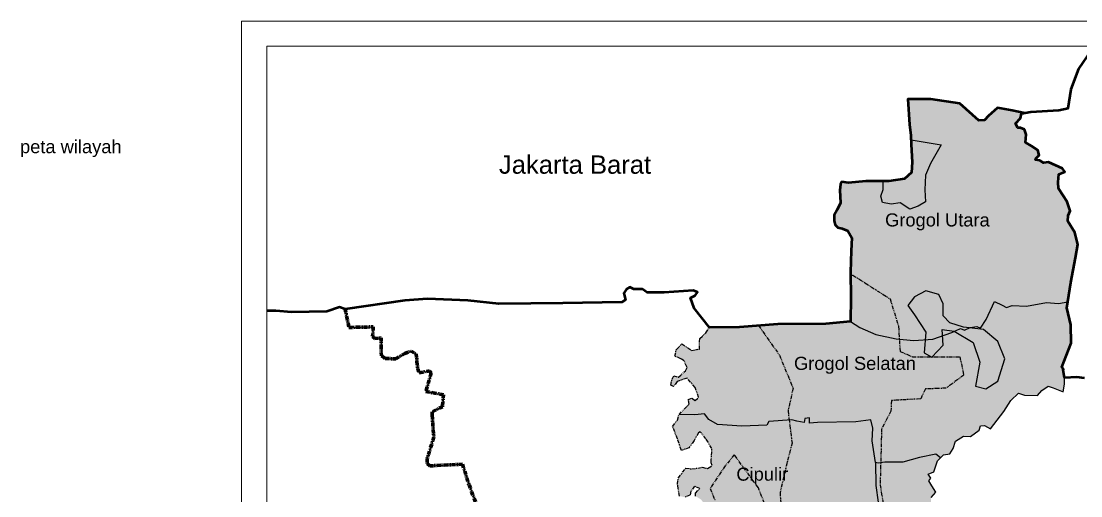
# Model space of a CAD drawing. Header units: millimetres. Extents: x 1190 to 1865, y 1371 to 1788.
# Drawn here: x 1233.2 to 1416, y 1705.8 to 1787.6 of the extents above; entities that cross this region are included whole.
import ezdxf

# ---------------------------------------------------------------- set-up
doc = ezdxf.new("R2010")
doc.units = ezdxf.units.MM
doc.header["$MEASUREMENT"] = 0
doc.linetypes.add('ACAD_ISO14W100', pattern=[24, 12, -3, 0, -3, 0, -3, 0, -3])
doc.linetypes.add('PHANTOM2', pattern=[1.25, 0.625, -0.125, 0.125, -0.125, 0.125, -0.125])
for name, color, linetype in [('Batas Desa', 7, 'ACAD_ISO14W100'), ('Batas Wilayah', 7, 'PHANTOM2'), ('Bbatas Provinsi', 7, 'PHANTOM2')]:
    doc.layers.add(name, color=color, linetype=linetype)
doc.layers.add('Batas Luar', color=7, linetype='Continuous', lineweight=20)
doc.styles.get("Standard").update_dxf_attribs({"font": 'arial.ttf'})

msp = doc.modelspace()

# ---------------------------------------------------------------- hatches: boundary and pattern name
at = {"true_color": 0xc7c8ca}
h = msp.add_hatch(color=9, dxfattribs=at)
h.dxf.hatch_style = 1
h.paths.add_polyline_path([(1380.53, 1711.56), (1379.98, 1715.27), (1380.09, 1717.49), (1379.77, 1718.93), (1377.15, 1718.57), (1370.58, 1718.46), (1369.18, 1718.34), (1369.18, 1719.23), (1368.34, 1719.14), (1368.25, 1718.43), (1366.98, 1718.71), (1366.1, 1718.93), (1365.66, 1718.9), (1366.16, 1714.91), (1365.3, 1711.53), (1364.09, 1706.4), (1364.43, 1701.37), (1364.09, 1700.33), (1362.35, 1702.15), (1360.36, 1707.18), (1356.2, 1712.89), (1354.64, 1710.99), (1352.04, 1707.09), (1352.9, 1705.01), (1353.34, 1702.07), (1355.85, 1701.55), (1356.37, 1698.26), (1359.75, 1697.22), (1361.83, 1695.75), (1363.24, 1694.58), (1363.27, 1694.52), (1363.59, 1694.53), (1362.9, 1696.57), (1366.23, 1696.98), (1371.49, 1697.14), (1375.6, 1697.56), (1377.12, 1696.69), (1377.74, 1697.78), (1379.57, 1699.79), (1380.98, 1701.94), (1381.01, 1704.7), (1380.63, 1707.62)])
h.paths.add_polyline_path([(1380.17, 1691.09), (1380.55, 1696.17), (1382.67, 1699.87), (1381.35, 1707.67), (1381.45, 1711.52), (1381.04, 1711.47), (1380.53, 1711.56), (1380.63, 1707.62), (1381.01, 1704.7), (1380.98, 1701.94), (1379.57, 1699.79), (1377.74, 1697.78), (1377.12, 1696.69), (1375.6, 1697.56), (1371.49, 1697.14), (1366.23, 1696.98), (1362.9, 1696.57), (1363.59, 1694.53), (1363.27, 1694.52), (1364.17, 1692.73), (1364.38, 1690.56), (1367.37, 1688.94), (1367.86, 1687.47), (1367.26, 1685.3), (1367.11, 1684.4), (1367.38, 1683.92), (1366.9, 1683.2), (1366.67, 1681.86), (1365.72, 1681.44), (1365.25, 1680.73), (1364.26, 1679.25), (1364.56, 1677.43), (1364.44, 1675.92), (1365.8, 1675.81), (1369.78, 1675.5), (1373.37, 1675.22), (1374.5, 1675.47), (1375.41, 1677.58), (1375.72, 1678.63), (1374.45, 1678.71), (1374.45, 1684.34), (1376, 1686.1), (1376.53, 1687.19), (1377.71, 1688.82), (1378.14, 1688.52), (1379.01, 1689.51)])
h.paths.add_polyline_path([(1389.16, 1724.23), (1392.73, 1724.37), (1395.77, 1726.61), (1395.11, 1729.78), (1390.32, 1729.78), (1390.27, 1729.73), (1390.18, 1729.78), (1386.91, 1729.78), (1384.79, 1730.71), (1384.66, 1732.83), (1384.14, 1732.87), (1380.64, 1733.6), (1377.86, 1734.82), (1376.22, 1735.88), (1371.97, 1735.47), (1366.06, 1735.42), (1363.99, 1735.41), (1362.6, 1735.32), (1361.09, 1735.19), (1360.39, 1735.14), (1363.99, 1730.06), (1366.34, 1724.34), (1365.47, 1720.45), (1365.66, 1718.9), (1366.1, 1718.93), (1366.98, 1718.71), (1368.25, 1718.43), (1368.34, 1719.14), (1369.18, 1719.23), (1369.18, 1718.34), (1370.58, 1718.46), (1377.15, 1718.57), (1379.77, 1718.93), (1380.09, 1717.49), (1379.98, 1715.27), (1380.53, 1711.56), (1381.04, 1711.47), (1381.45, 1711.52), (1381.61, 1717.36), (1383.2, 1720.4), (1383.33, 1722.25), (1388.36, 1722.52)])
h.paths.add_polyline_path([(1383.07, 1739.76), (1376.9, 1743.69), (1376.24, 1743.97), (1376.3, 1739.99), (1376.22, 1735.88), (1377.86, 1734.82), (1380.64, 1733.6), (1384.14, 1732.87), (1384.66, 1732.83), (1384.52, 1735.07)])
h.paths.add_polyline_path([(1383.07, 1669.6), (1382.16, 1672), (1384.98, 1676.72), (1383.98, 1679.37), (1382.49, 1681.61), (1378.93, 1680.37), (1377.1, 1678.55), (1375.72, 1678.63), (1375.41, 1677.58), (1374.5, 1675.47), (1373.37, 1675.22), (1369.78, 1675.5), (1365.8, 1675.81), (1364.44, 1675.92), (1364.56, 1677.43), (1364.26, 1679.25), (1365.25, 1680.73), (1365.72, 1681.44), (1365.09, 1681.15), (1363.46, 1680.39), (1363.25, 1678.06), (1362.21, 1676.49), (1366.89, 1672.82), (1365.7, 1671.36), (1365.59, 1667.51), (1366.84, 1664.96), (1367.43, 1661.86), (1367.42, 1661.31), (1367.87, 1661.4), (1369.68, 1661.3), (1371.14, 1660.14), (1373.05, 1659.16), (1374.67, 1658.66), (1378.32, 1658.86), (1379.49, 1658.84), (1379.41, 1659.13), (1379.08, 1665.59), (1380.42, 1666.95)])
h.paths.add_polyline_path([(1383.49, 1643.28), (1381.88, 1649.23), (1381.62, 1649.32), (1381.68, 1649.94), (1381.57, 1650.35), (1379.49, 1658.84), (1378.32, 1658.86), (1374.67, 1658.66), (1373.05, 1659.16), (1371.14, 1660.14), (1369.68, 1661.3), (1367.87, 1661.4), (1367.42, 1661.31), (1367.17, 1652.71), (1366.91, 1651.14), (1366.3, 1649.74), (1364.99, 1649.65), (1364.37, 1646.86), (1364.64, 1643.63), (1363.85, 1642.32), (1363.68, 1639.43), (1365.58, 1630.54), (1363.2, 1628.44), (1361.52, 1624.67), (1361.11, 1622.3), (1361.94, 1618.95), (1361.8, 1617.13), (1361.24, 1615.17), (1360.69, 1611.96), (1360.69, 1609.17), (1356.07, 1609.17), (1356.35, 1607.63), (1357.19, 1604.28), (1359.43, 1601.91), (1359.57, 1600.09), (1359.67, 1599.18), (1359.91, 1599.2), (1363.94, 1598.72), (1367.35, 1599.06), (1370.9, 1598.9), (1372.84, 1599.11), (1374.72, 1600.29), (1375.69, 1599.65), (1376.65, 1598.09), (1379.23, 1596.8), (1380.68, 1596.38), (1381.97, 1595.3), (1383.64, 1594.98), (1384.37, 1594.6), (1382.66, 1598.17), (1384.23, 1600.24), (1384.07, 1604.71), (1388.13, 1605.54), (1389.21, 1610.46), (1396.26, 1611.45), (1396.92, 1614.68), (1391.12, 1613.77), (1390.54, 1617), (1389.21, 1619.07), (1384.9, 1620.73), (1384.98, 1628.43), (1387.8, 1629.75), (1390.54, 1629.17), (1389.54, 1636.32)])
at = {"true_color": 0xeb5a00}
h = msp.add_hatch(color=32, dxfattribs=at)
h.dxf.hatch_style = 1
h.paths.add_polyline_path([(1392.2, 1738.91), (1391.46, 1740.54), (1389.24, 1741.13), (1387.31, 1740.09), (1386.13, 1738.61), (1387.31, 1736.99), (1389.24, 1734.03), (1389.13, 1732.72), (1390.47, 1732.81), (1392.11, 1733.39), (1392.05, 1734.47), (1394.18, 1734.17), (1395.2, 1734.64), (1395.93, 1734.35), (1396.76, 1734.78), (1395.75, 1734.91), (1393.38, 1735.65), (1392.2, 1736.84)])
h.paths.add_polyline_path([(1401.68, 1732.4), (1399.16, 1734.47), (1396.76, 1734.78), (1395.93, 1734.35), (1395.2, 1734.64), (1394.16, 1734.16), (1397.38, 1732.25), (1398.57, 1728.85), (1397.83, 1724.7), (1399.61, 1724.26), (1401.68, 1725.59), (1402.87, 1729.44)])
h.paths.add_polyline_path([(1392.11, 1733.39), (1390.47, 1732.81), (1389.13, 1732.72), (1388.94, 1730.47), (1390.18, 1729.78), (1390.32, 1729.78), (1392.2, 1731.81)])
at = {"layer": 'Batas Wilayah', "true_color": 0xffff00}
h = msp.add_hatch(color=2, dxfattribs=at)
h.dxf.hatch_style = 1
h.paths.add_polyline_path([(1414.22, 1742.61), (1415.03, 1746.86), (1415.43, 1749.11), (1414.91, 1751.23), (1413.7, 1753.15), (1413.8, 1754.13), (1414.13, 1754.96), (1413.61, 1756.5), (1412.1, 1758.79), (1412.07, 1759.9), (1412.16, 1761.25), (1413.21, 1761.65), (1412.78, 1762.23), (1410.41, 1763.34), (1409.55, 1763.22), (1408.9, 1763.59), (1408.13, 1763.71), (1408.25, 1763.99), (1408.78, 1764.54), (1408.53, 1765.4), (1407.42, 1766.15), (1406.43, 1766.71), (1406.53, 1768.09), (1406.25, 1768.95), (1405.54, 1769.23), (1405.11, 1769.23), (1404.68, 1770), (1405.54, 1770.89), (1405.76, 1771.69), (1406.29, 1771.8), (1404.11, 1772.21), (1401.58, 1772.69), (1400.06, 1771.31), (1399.33, 1770.55), (1398.36, 1770.53), (1395.1, 1773.46), (1390.1, 1774.16), (1386.6, 1774.18), (1386.12, 1774.18), (1386.4, 1769.83), (1386.67, 1767.93), (1386.69, 1766.37), (1386.87, 1763.34), (1386.76, 1761.57), (1385.53, 1760.45), (1382.83, 1760.03), (1378.87, 1760.03), (1375.91, 1759.77), (1374.76, 1759.96), (1374.5, 1759.55), (1374.41, 1758.49), (1374.54, 1756.33), (1373.97, 1755.11), (1373.41, 1754.19), (1373.41, 1753.21), (1373.59, 1752.51), (1374.08, 1752.05), (1374.82, 1751.88), (1375.77, 1751.49), (1376.47, 1750.26), (1376.36, 1748.05), (1376.23, 1744.38), (1376.24, 1743.97), (1376.9, 1743.69), (1383.07, 1739.76), (1384.52, 1735.07), (1384.66, 1732.83), (1387.15, 1732.61), (1390.47, 1732.81), (1393.72, 1733.95), (1395.2, 1734.64), (1395.93, 1734.35), (1396.86, 1734.84), (1398.01, 1734.99), (1398.65, 1734.73), (1399.65, 1736.21), (1401.06, 1739.33), (1402.39, 1738.67), (1403.14, 1738.27), (1404.14, 1738.62), (1406.61, 1738.53), (1410.04, 1739.13), (1412.1, 1738.98), (1413.7, 1739.28)])
h.paths.add_polyline_path([(1392.28, 1748.14), (1394.95, 1752.83), (1397.89, 1754.85), (1399.55, 1757.24), (1403.32, 1757.88), (1406.63, 1755.67), (1406.45, 1753.56), (1404.61, 1751.63), (1402.49, 1749.7), (1400.74, 1747.13), (1398.53, 1744.83), (1394.58, 1745.38)], flags=16)
h.paths.add_polyline_path([(1414.28, 1732.13), (1414.25, 1735.28), (1413.54, 1738.23), (1413.7, 1739.28), (1412.1, 1738.98), (1410.04, 1739.13), (1406.61, 1738.53), (1404.14, 1738.62), (1403.14, 1738.27), (1402.39, 1738.67), (1401.06, 1739.33), (1399.65, 1736.21), (1398.65, 1734.73), (1398.01, 1734.99), (1396.86, 1734.84), (1395.93, 1734.35), (1395.2, 1734.64), (1393.72, 1733.95), (1390.47, 1732.81), (1387.15, 1732.61), (1384.66, 1732.83), (1384.79, 1730.71), (1386.91, 1729.78), (1395.11, 1729.78), (1395.77, 1726.61), (1392.73, 1724.37), (1389.16, 1724.23), (1388.36, 1722.52), (1383.33, 1722.25), (1383.2, 1720.4), (1381.61, 1717.36), (1381.45, 1711.52), (1382.16, 1711.6), (1383.58, 1711.6), (1385.28, 1711.6), (1388.15, 1712.44), (1390.98, 1713.01), (1391.77, 1712.34), (1392.29, 1712.86), (1393.35, 1713.06), (1393.95, 1713.95), (1394.35, 1715.25), (1395.71, 1716.08), (1396.92, 1716.02), (1398.41, 1717.12), (1398.64, 1717.85), (1399.38, 1717.92), (1400.41, 1717.35), (1402.67, 1720.37), (1403.87, 1722.25), (1405.2, 1723.52), (1406.23, 1723.15), (1408.49, 1723.12), (1409.26, 1723.98), (1410.32, 1724.71), (1411.19, 1724.41), (1412.91, 1723.75), (1413.15, 1725.08), (1413.16, 1726.18), (1412.94, 1727.52), (1412.99, 1727.65), (1412.72, 1728.01)])
h.paths.add_polyline_path([(1390.16, 1705.5), (1390.99, 1706.42), (1390.26, 1707.53), (1389.76, 1708.38), (1390.1, 1708.88), (1389.64, 1709.52), (1390.64, 1709.96), (1391.26, 1711.83), (1391.77, 1712.34), (1390.98, 1713.01), (1388.15, 1712.44), (1385.28, 1711.6), (1383.58, 1711.6), (1382.16, 1711.6), (1381.45, 1711.52), (1381.35, 1707.67), (1382.67, 1699.87), (1380.55, 1696.17), (1380.17, 1691.09), (1379.01, 1689.51), (1378.14, 1688.52), (1378.32, 1688.38), (1379.21, 1687.74), (1380.91, 1687.62), (1382.46, 1687.51), (1383.88, 1687.24), (1387.15, 1686.61), (1388.95, 1686.47), (1389.26, 1686.28), (1388.88, 1685.68), (1388.98, 1685.34), (1390.09, 1685.67), (1390.52, 1685.98), (1392.02, 1685.99), (1392.81, 1686.21), (1392.66, 1686.74), (1392.93, 1688.43), (1393.87, 1688.41), (1395.65, 1688.77), (1397.57, 1689.77), (1397.06, 1690.24), (1396.47, 1691.95), (1395.79, 1693.64), (1395.89, 1694.6), (1394.73, 1694.33), (1394.14, 1694.49), (1393.88, 1695.6), (1392.98, 1696.02), (1391.28, 1696.45), (1390.06, 1697.72), (1389.37, 1697.93), (1388.53, 1699.09), (1388.26, 1699.83), (1388.37, 1700.36), (1389.59, 1701.26), (1389.16, 1703.17), (1390.07, 1704.02)])
at = {"layer": 'Batas Wilayah'}
h = msp.add_hatch(color=3, dxfattribs=at)
h.dxf.hatch_style = 1
h.paths.add_polyline_path([(1389.09, 1758.53), (1389.19, 1761.06), (1390.06, 1763.1), (1391.91, 1766.31), (1386.68, 1767.15), (1386.69, 1766.37), (1386.87, 1763.34), (1386.76, 1761.57), (1385.53, 1760.45), (1382.83, 1760.03), (1381.89, 1760.03), (1381.89, 1758.63), (1381.5, 1757.47), (1381.79, 1756.4), (1383.25, 1756.11), (1384.81, 1756.3), (1386.46, 1755.23), (1387.92, 1755.72), (1389.19, 1756.49)])
at = {"layer": 'Batas Wilayah', "true_color": 0xffff00}
h = msp.add_hatch(color=2, dxfattribs=at)
h.dxf.hatch_style = 1
h.paths.add_polyline_path([(1406.45, 1753.56), (1406.63, 1755.67), (1403.32, 1757.88), (1399.55, 1757.24), (1397.89, 1754.85), (1394.95, 1752.83), (1392.28, 1748.14), (1394.58, 1745.38), (1398.53, 1744.83), (1400.74, 1747.13), (1402.49, 1749.7), (1404.61, 1751.63)])
h.paths.add_polyline_path([(1388.18, 1662.14), (1388.86, 1664.05), (1388.18, 1665.85), (1385.03, 1666.77), (1381.94, 1665.9), (1379.11, 1665.1), (1379.41, 1659.13), (1379.49, 1658.84), (1383.79, 1658.75), (1386.92, 1658.69), (1388.13, 1659.9)])
h.paths.add_polyline_path([(1386.67, 1658.44), (1386.92, 1658.69), (1383.79, 1658.75), (1379.49, 1658.84), (1380.37, 1655.23), (1382.23, 1654.9), (1384.14, 1655.8), (1386.27, 1656.14)])
h.paths.add_polyline_path([(1404.03, 1633.28), (1404.08, 1634.03), (1403.57, 1634.6), (1403.59, 1635.66), (1403.57, 1636.45), (1399.83, 1635.33), (1398.08, 1636.63), (1397.29, 1635.67), (1397.18, 1634.26), (1397.97, 1633.19), (1396.67, 1631.56), (1397.74, 1629.98), (1397.8, 1628.29), (1397.63, 1627.1), (1400.11, 1627.71), (1400.12, 1628.06), (1400.82, 1629.37), (1401.12, 1630.06), (1401.5, 1630.73), (1402.33, 1631.19), (1403.07, 1631.65)])
at = {"layer": 'Batas Wilayah'}
h = msp.add_hatch(color=2, dxfattribs=at)
h.dxf.hatch_style = 1
h.paths.add_polyline_path([(1363.99, 1730.06), (1360.39, 1735.14), (1357.08, 1734.87), (1351.9, 1734.84), (1351.29, 1733.92), (1350.24, 1732.93), (1350.18, 1731.12), (1348.84, 1730.89), (1347.14, 1732), (1346.2, 1731), (1345.97, 1729.89), (1347.08, 1729.37), (1347.55, 1729.07), (1348.05, 1727.92), (1347.76, 1727.37), (1346.58, 1726.24), (1345.78, 1726.49), (1345.52, 1726.02), (1345.23, 1724.89), (1345.74, 1724.67), (1346.33, 1725.54), (1348.05, 1726.09), (1349.48, 1724.48), (1350.03, 1722.8), (1349.44, 1722.22), (1348.96, 1722.66), (1348.27, 1722.44), (1348.41, 1721.6), (1346.67, 1719.86), (1349.39, 1719.75), (1351.04, 1719.96), (1351.81, 1718.96), (1353.28, 1718.13), (1357.51, 1717.82), (1361.79, 1717.98), (1362.18, 1718.62), (1365.66, 1718.9), (1365.47, 1720.45), (1366.34, 1724.34)])
at = {"layer": 'Batas Wilayah', "true_color": 0xffff00}
h = msp.add_hatch(color=2, dxfattribs=at)
h.dxf.hatch_style = 1
h.paths.add_polyline_path([(1366.16, 1714.91), (1365.66, 1718.9), (1362.18, 1718.62), (1361.79, 1717.98), (1357.51, 1717.82), (1353.28, 1718.13), (1351.81, 1718.96), (1351.04, 1719.96), (1349.39, 1719.75), (1346.67, 1719.86), (1346.41, 1718.88), (1345.54, 1717.78), (1346.41, 1715.66), (1347.07, 1713.62), (1348.39, 1714.09), (1349.27, 1715.37), (1350.03, 1716.69), (1350.33, 1716.87), (1351.31, 1715.63), (1352.34, 1713.98), (1352.19, 1711.5), (1352.41, 1711.06), (1351.61, 1710.52), (1350.66, 1710.73), (1349.89, 1710.59), (1348.9, 1710.44), (1347.84, 1710.59), (1346.54, 1708.88), (1346.41, 1707.84), (1346.73, 1705.78), (1347.72, 1705.57), (1348.56, 1705.91), (1348.73, 1706.6), (1349.32, 1707.47), (1350.26, 1707.05), (1349.49, 1706.26), (1349.51, 1705.76), (1350.47, 1705.17), (1351.23, 1704.18), (1350.65, 1703.6), (1350.3, 1703.95), (1349.6, 1703.72), (1349.54, 1703.37), (1349.72, 1702.2), (1349.07, 1701.21), (1349.13, 1700.05), (1351.35, 1698.71), (1352.92, 1698.65), (1354.38, 1696.61), (1354.21, 1695.16), (1354.27, 1694.46), (1356.67, 1694.33), (1359.14, 1694.4), (1361.19, 1694.46), (1363.27, 1694.52), (1363.24, 1694.58), (1361.83, 1695.75), (1359.75, 1697.22), (1356.37, 1698.26), (1355.85, 1701.55), (1353.34, 1702.07), (1352.9, 1705.01), (1352.04, 1707.09), (1354.64, 1710.99), (1356.2, 1712.89), (1360.36, 1707.18), (1362.35, 1702.15), (1364.09, 1700.33), (1364.43, 1701.37), (1364.09, 1706.4), (1365.3, 1711.53)])
h.paths.add_polyline_path([(1365.89, 1684.78), (1366.63, 1685.21), (1367.11, 1684.4), (1367.26, 1685.3), (1367.86, 1687.47), (1367.37, 1688.94), (1364.38, 1690.56), (1364.17, 1692.73), (1363.27, 1694.52), (1361.19, 1694.46), (1359.14, 1694.4), (1356.67, 1694.33), (1354.27, 1694.46), (1354.32, 1693.76), (1357.13, 1690.74), (1356.19, 1690.1), (1354.97, 1690.04), (1354.56, 1688.76), (1354.91, 1687.71), (1354.39, 1687.65), (1353.92, 1688.35), (1352.64, 1688.18), (1351.06, 1685.56), (1351.47, 1684.39), (1353.04, 1682.88), (1353.22, 1682.01), (1352.87, 1681.44), (1355.26, 1680.81), (1356.38, 1681.09), (1356.91, 1680.83), (1356.3, 1679.61), (1357.45, 1679.35), (1357.8, 1679.87), (1357.28, 1680.88), (1358.93, 1680.85), (1360.36, 1680.55), (1363.03, 1682.07)])

# ---------------------------------------------------------------- linework, layer by layer
for points in [[(1386.68, 1767.15), (1391.91, 1766.31), (1390.06, 1763.1), (1389.19, 1761.06), (1389.09, 1758.53), (1389.19, 1756.49), (1387.92, 1755.72), (1386.46, 1755.23), (1384.81, 1756.3), (1383.25, 1756.11), (1381.79, 1756.4), (1381.5, 1757.47), (1381.89, 1758.63), (1381.89, 1760.03)], [(1387.31, 1736.99), (1389.24, 1734.03), (1388.94, 1730.47), (1390.27, 1729.73), (1392.2, 1731.81), (1392.05, 1734.47), (1394.13, 1734.17), (1397.38, 1732.25), (1398.57, 1728.85), (1397.83, 1724.7), (1399.61, 1724.26), (1401.68, 1725.59), (1402.87, 1729.44), (1401.68, 1732.4), (1399.16, 1734.47), (1395.75, 1734.91), (1393.38, 1735.65), (1392.2, 1736.84), (1392.2, 1738.91), (1391.46, 1740.54), (1389.24, 1741.13), (1387.31, 1740.09), (1386.13, 1738.61), (1387.31, 1736.99)]]:
    msp.add_lwpolyline(points)
at = {"layer": 'Batas Desa', "ltscale": 100}
for points in [[(1406.29, 1771.8), (1404.11, 1772.21), (1401.58, 1772.69), (1400.06, 1771.31), (1399.33, 1770.55), (1398.36, 1770.53), (1395.1, 1773.46), (1390.1, 1774.16), (1386.6, 1774.18), (1386.12, 1774.18), (1386.4, 1769.83), (1386.67, 1767.93), (1386.69, 1766.37), (1386.87, 1763.34), (1386.76, 1761.57), (1385.53, 1760.45), (1382.83, 1760.03), (1378.87, 1760.03), (1375.91, 1759.77), (1374.76, 1759.96), (1374.5, 1759.55), (1374.41, 1758.49), (1374.54, 1756.33), (1373.97, 1755.11), (1373.41, 1754.19), (1373.41, 1753.21), (1373.59, 1752.51), (1374.08, 1752.05), (1374.82, 1751.88), (1375.77, 1751.49), (1376.47, 1750.26), (1376.36, 1748.05), (1376.23, 1744.38), (1376.3, 1739.99), (1376.22, 1735.88), (1377.86, 1734.82), (1380.64, 1733.6), (1384.14, 1732.87), (1387.15, 1732.61), (1390.47, 1732.81), (1393.72, 1733.95), (1395.2, 1734.64), (1395.93, 1734.35), (1396.86, 1734.84), (1398.01, 1734.99), (1398.65, 1734.73), (1399.65, 1736.21), (1401.06, 1739.33), (1402.39, 1738.67), (1403.14, 1738.27), (1404.14, 1738.62), (1406.61, 1738.53), (1410.04, 1739.13), (1412.1, 1738.98), (1413.7, 1739.28)], [(1391.77, 1712.34), (1390.98, 1713.01), (1388.15, 1712.44), (1385.28, 1711.6), (1383.58, 1711.6), (1382.16, 1711.6), (1381.04, 1711.47), (1380.53, 1711.56), (1379.98, 1715.27), (1380.09, 1717.49), (1379.77, 1718.93), (1377.15, 1718.57), (1370.58, 1718.46), (1369.18, 1718.34), (1369.18, 1719.23), (1368.34, 1719.14), (1368.25, 1718.43), (1366.98, 1718.71), (1366.1, 1718.93), (1362.18, 1718.62), (1361.79, 1717.98), (1357.51, 1717.82), (1353.28, 1718.13), (1351.81, 1718.96), (1351.04, 1719.96), (1349.39, 1719.75), (1346.67, 1719.86)], [(1380.53, 1711.56), (1380.63, 1707.62), (1381.01, 1704.7), (1380.98, 1701.94), (1379.57, 1699.79), (1377.74, 1697.78), (1377.12, 1696.69), (1375.6, 1697.56), (1371.49, 1697.14), (1366.23, 1696.98), (1362.9, 1696.57), (1363.59, 1694.53), (1361.19, 1694.46), (1359.14, 1694.4), (1356.67, 1694.33), (1354.27, 1694.46)]]:
    msp.add_lwpolyline(points, dxfattribs=at)
at = {"layer": 'Batas Luar'}
for points in [[(1568.21, 1787.62), (1271.22, 1787.62), (1271.22, 1579.26), (1568.21, 1579.26)], [(1275.58, 1783.31), (1485.06, 1783.31), (1485.06, 1584.29), (1275.58, 1584.29)]]:
    msp.add_lwpolyline(points, close=True, dxfattribs=at)
at = {"layer": 'Batas Wilayah', "color": 251, "linetype": 'ByBlock', "lineweight": 50, "ltscale": 3500, "true_color": 0x636466}
msp.add_lwpolyline([(1416.61, 1726.12), (1415.29, 1726.27), (1413.16, 1726.18), (1412.94, 1727.52), (1412.99, 1727.65), (1412.72, 1728.01), (1414.28, 1732.13), (1414.25, 1735.28), (1413.54, 1738.23), (1414.22, 1742.61), (1415.03, 1746.86), (1415.43, 1749.11), (1414.91, 1751.23), (1413.7, 1753.15), (1413.8, 1754.13), (1414.13, 1754.96), (1413.61, 1756.5), (1412.1, 1758.79), (1412.07, 1759.9), (1412.16, 1761.25), (1413.21, 1761.65), (1412.78, 1762.23), (1410.41, 1763.34), (1409.55, 1763.22), (1408.9, 1763.59), (1408.13, 1763.71), (1408.25, 1763.99), (1408.78, 1764.54), (1408.53, 1765.4), (1407.42, 1766.15), (1406.43, 1766.71), (1406.53, 1768.09), (1406.25, 1768.95), (1405.54, 1769.23), (1405.11, 1769.23), (1404.68, 1770), (1405.54, 1770.89), (1405.76, 1771.69), (1407.33, 1772.03), (1412.19, 1772.27), (1413.79, 1772.61), (1414.32, 1775.89), (1415.61, 1779.42), (1417.74, 1782.5)], dxfattribs=at)
at = {"layer": 'Batas Wilayah', "ltscale": 3500}
for points in [[(1416.61, 1726.12), (1415.29, 1726.27), (1413.16, 1726.18), (1412.94, 1727.52), (1412.99, 1727.65), (1412.72, 1728.01), (1414.28, 1732.13), (1414.25, 1735.28), (1413.54, 1738.23), (1414.22, 1742.61), (1415.03, 1746.86), (1415.43, 1749.11), (1414.91, 1751.23), (1413.7, 1753.15), (1413.8, 1754.13), (1414.13, 1754.96), (1413.61, 1756.5), (1412.1, 1758.79), (1412.07, 1759.9), (1412.16, 1761.25), (1413.21, 1761.65), (1412.78, 1762.23), (1410.41, 1763.34), (1409.55, 1763.22), (1408.9, 1763.59), (1408.13, 1763.71), (1408.25, 1763.99), (1408.78, 1764.54), (1408.53, 1765.4), (1407.42, 1766.15), (1406.43, 1766.71), (1406.53, 1768.09), (1406.25, 1768.95), (1405.54, 1769.23), (1405.11, 1769.23), (1404.68, 1770), (1405.54, 1770.89), (1405.76, 1771.69), (1407.33, 1772.03), (1412.19, 1772.27), (1413.79, 1772.61), (1414.32, 1775.89), (1415.61, 1779.42), (1417.74, 1782.5)], [(1390.16, 1705.5), (1390.99, 1706.42), (1390.26, 1707.53), (1389.76, 1708.38), (1390.1, 1708.88), (1389.64, 1709.52), (1390.64, 1709.96), (1391.26, 1711.83), (1392.29, 1712.86), (1393.35, 1713.06), (1393.95, 1713.95), (1394.35, 1715.25), (1395.71, 1716.08), (1396.92, 1716.02), (1398.41, 1717.12), (1398.64, 1717.85), (1399.38, 1717.92), (1400.41, 1717.35), (1402.67, 1720.37), (1403.87, 1722.25), (1405.2, 1723.52), (1406.23, 1723.15), (1408.49, 1723.12), (1409.26, 1723.98), (1410.32, 1724.71), (1411.19, 1724.41), (1412.91, 1723.75), (1413.15, 1725.08), (1413.16, 1726.18)]]:
    msp.add_lwpolyline(points, dxfattribs=at)
at = {"layer": 'Batas Wilayah', "color": 251, "linetype": 'ByBlock', "lineweight": 50, "ltscale": 4000, "true_color": 0x636466}
msp.add_lwpolyline([(1406.29, 1771.8), (1404.11, 1772.21), (1401.58, 1772.69), (1400.06, 1771.31), (1399.33, 1770.55), (1398.36, 1770.53), (1395.1, 1773.46), (1390.1, 1774.16), (1386.6, 1774.18), (1386.12, 1774.18), (1386.4, 1769.83), (1386.67, 1767.93), (1386.69, 1766.37), (1386.87, 1763.34), (1386.76, 1761.57), (1385.53, 1760.45), (1382.83, 1760.03), (1378.87, 1760.03), (1375.91, 1759.77), (1374.76, 1759.96), (1374.5, 1759.55), (1374.41, 1758.49), (1374.54, 1756.33), (1373.97, 1755.11), (1373.41, 1754.19), (1373.41, 1753.21), (1373.59, 1752.51), (1374.08, 1752.05), (1374.82, 1751.88), (1375.77, 1751.49), (1376.47, 1750.26), (1376.36, 1748.05), (1376.23, 1744.38), (1376.3, 1739.99), (1376.22, 1735.88)], dxfattribs=at)
at = {"layer": 'Batas Wilayah', "ltscale": 4000}
msp.add_lwpolyline([(1406.29, 1771.8), (1404.11, 1772.21), (1401.58, 1772.69), (1400.06, 1771.31), (1399.33, 1770.55), (1398.36, 1770.53), (1395.1, 1773.46), (1390.1, 1774.16), (1386.6, 1774.18), (1386.12, 1774.18), (1386.4, 1769.83), (1386.67, 1767.93), (1386.69, 1766.37), (1386.87, 1763.34), (1386.76, 1761.57), (1385.53, 1760.45), (1382.83, 1760.03), (1378.87, 1760.03), (1375.91, 1759.77), (1374.76, 1759.96), (1374.5, 1759.55), (1374.41, 1758.49), (1374.54, 1756.33), (1373.97, 1755.11), (1373.41, 1754.19), (1373.41, 1753.21), (1373.59, 1752.51), (1374.08, 1752.05), (1374.82, 1751.88), (1375.77, 1751.49), (1376.47, 1750.26), (1376.36, 1748.05), (1376.23, 1744.38), (1376.3, 1739.99), (1376.22, 1735.88)], dxfattribs=at)
at = {"layer": 'Batas Wilayah'}
for points in [[(1376.9, 1743.69), (1376.24, 1743.97), (1376.22, 1735.88), (1371.97, 1735.47), (1366.06, 1735.42), (1363.99, 1735.41), (1362.6, 1735.32), (1361.09, 1735.19), (1360.39, 1735.14)], [(1376.63, 1743.86), (1383.07, 1739.76), (1384.52, 1735.07), (1384.79, 1730.71), (1386.91, 1729.78), (1395.11, 1729.78), (1395.77, 1726.61), (1392.73, 1724.37), (1389.16, 1724.23), (1388.36, 1722.52), (1383.33, 1722.25), (1383.2, 1720.4), (1381.61, 1717.36), (1381.35, 1707.67), (1382.67, 1699.87)], [(1376.22, 1735.88), (1371.97, 1735.47), (1363.71, 1735.4), (1357.08, 1734.87), (1351.9, 1734.84), (1349.26, 1738.17), (1348.66, 1739.94), (1349.48, 1740.37), (1349.83, 1740.93), (1349.12, 1741.18), (1344.09, 1740.86), (1341.15, 1740.86), (1340.37, 1741.46), (1338.88, 1741.43), (1338.2, 1741.78), (1337.6, 1741.43), (1337.17, 1740.72), (1337.46, 1739.59), (1336.78, 1739.2), (1326.61, 1739.03), (1315.6, 1738.88), (1310.24, 1739.46), (1303.29, 1739.75), (1299.38, 1739.46), (1289.09, 1738.01), (1288.09, 1738.34), (1285.93, 1737.59), (1279.85, 1737.49), (1277.11, 1737.7), (1275.58, 1737.7)], [(1346.73, 1705.78), (1346.41, 1707.84), (1346.54, 1708.88), (1347.84, 1710.59), (1348.9, 1710.44), (1349.89, 1710.59), (1350.66, 1710.73), (1351.61, 1710.52), (1352.41, 1711.06), (1352.19, 1711.5), (1352.34, 1713.98), (1351.31, 1715.63), (1350.33, 1716.87), (1350.03, 1716.69), (1349.27, 1715.37), (1348.39, 1714.09), (1347.07, 1713.62), (1346.41, 1715.66), (1345.54, 1717.78), (1346.41, 1718.88), (1346.67, 1719.86), (1348.41, 1721.6), (1348.27, 1722.44), (1348.96, 1722.66), (1349.44, 1722.22), (1350.03, 1722.8), (1349.48, 1724.48), (1348.05, 1726.09), (1346.33, 1725.54), (1345.74, 1724.67), (1345.23, 1724.89), (1345.52, 1726.02), (1345.78, 1726.49), (1346.58, 1726.24), (1347.76, 1727.37), (1348.05, 1727.92), (1347.55, 1729.07), (1347.08, 1729.37), (1345.97, 1729.89), (1346.2, 1731), (1347.14, 1732), (1348.84, 1730.89), (1350.18, 1731.12), (1350.24, 1732.93), (1351.29, 1733.92), (1351.9, 1734.84)], [(1360.39, 1735.14), (1363.99, 1730.06), (1366.34, 1724.34), (1365.47, 1720.45), (1366.16, 1714.91), (1365.3, 1711.53), (1364.09, 1706.4), (1364.43, 1701.37)], [(1362.35, 1702.15), (1360.36, 1707.18), (1356.2, 1712.89), (1354.64, 1710.99), (1352.04, 1707.09), (1352.9, 1705.01)], [(1349.51, 1705.76), (1349.49, 1706.26), (1350.26, 1707.05), (1349.32, 1707.47), (1348.73, 1706.6), (1348.56, 1705.91), (1347.72, 1705.57)]]:
    msp.add_lwpolyline(points, dxfattribs=at)
at = {"layer": 'Batas Wilayah', "color": 251, "linetype": 'ByBlock', "lineweight": 50, "true_color": 0x636466}
msp.add_lwpolyline([(1376.22, 1735.88), (1371.97, 1735.47), (1363.71, 1735.4), (1357.08, 1734.87), (1351.9, 1734.84), (1349.26, 1738.17), (1348.66, 1739.94), (1349.48, 1740.37), (1349.83, 1740.93), (1349.12, 1741.18), (1344.09, 1740.86), (1341.15, 1740.86), (1340.37, 1741.46), (1338.88, 1741.43), (1338.2, 1741.78), (1337.6, 1741.43), (1337.17, 1740.72), (1337.46, 1739.59), (1336.78, 1739.2), (1326.61, 1739.03), (1315.6, 1738.88), (1310.24, 1739.46), (1303.29, 1739.75), (1299.38, 1739.46), (1289.09, 1738.01), (1288.09, 1738.34), (1285.93, 1737.59), (1279.85, 1737.49), (1277.11, 1737.7), (1275.58, 1737.7)], dxfattribs=at)
at = {"layer": 'Batas Wilayah', "color": 251, "lineweight": 100, "true_color": 0x636466, "transparency": 33554585}
msp.add_lwpolyline([(1289.09, 1738.01), (1289.74, 1734.84), (1293.94, 1734.93), (1293.83, 1733.26), (1294.19, 1732.93), (1295.29, 1733.04), (1295.33, 1729.93), (1296.01, 1729.48), (1297.8, 1729.43), (1299.36, 1730.37), (1300.46, 1730.77), (1301.35, 1730.26), (1301.6, 1727.71), (1301.87, 1727), (1303.61, 1727.38), (1303.93, 1726.98), (1303.02, 1723.79), (1306.06, 1723.25), (1305.88, 1721.18), (1304.09, 1720.28), (1304.09, 1719.69), (1304.38, 1715.93), (1303.24, 1712.19), (1303.24, 1711.41), (1303.69, 1710.98), (1309.33, 1711.25), (1310.45, 1707.69), (1311.7, 1704.5)], dxfattribs=at)
at = {"layer": 'Bbatas Provinsi', "ltscale": 4000, "transparency": 33554687}
msp.add_lwpolyline([(1289.09, 1738.01), (1289.74, 1734.84), (1293.94, 1734.93), (1293.83, 1733.26), (1294.19, 1732.93), (1295.29, 1733.04), (1295.33, 1729.93), (1296.01, 1729.48), (1297.8, 1729.43), (1299.36, 1730.37), (1300.46, 1730.77), (1301.35, 1730.26), (1301.6, 1727.71), (1301.87, 1727), (1303.61, 1727.38), (1303.93, 1726.98), (1303.02, 1723.79), (1306.06, 1723.25), (1305.88, 1721.18), (1304.09, 1720.28), (1304.09, 1719.69), (1304.38, 1715.93), (1303.24, 1712.19), (1303.24, 1711.41), (1303.69, 1710.98), (1309.33, 1711.25), (1310.45, 1707.69), (1311.7, 1704.5)], dxfattribs=at)

# ---------------------------------------------------------------- texts
at = {"insert": (1233.01, 1767.13), "char_height": 2.2572, "width": 17.9629, "attachment_point": 1}
msp.add_mtext('peta wilayah', dxfattribs=at)
at = {"layer": 'Batas Wilayah', "attachment_point": 1}
for s, width, gutter_width, insert, char_height in [('Jakarta Barat', 26.0552, 15.8, (1315.61, 1764.49), 3.16), ('Grogol Utara', 18.6112, 11.29, (1382.21, 1754.5), 2.2572), ('Grogol Selatan', 36.486, 11.29, (1366.5, 1729.78), 2.2572), ('Cipulir', 18.6112, 11.29, (1356.56, 1710.68), 2.257)]:
    msp.add_mtext_dynamic_manual_height_columns(s, width=width, gutter_width=gutter_width, heights=[0], dxfattribs=dict(at, insert=insert, char_height=char_height))

doc.saveas('drawing.dxf')
